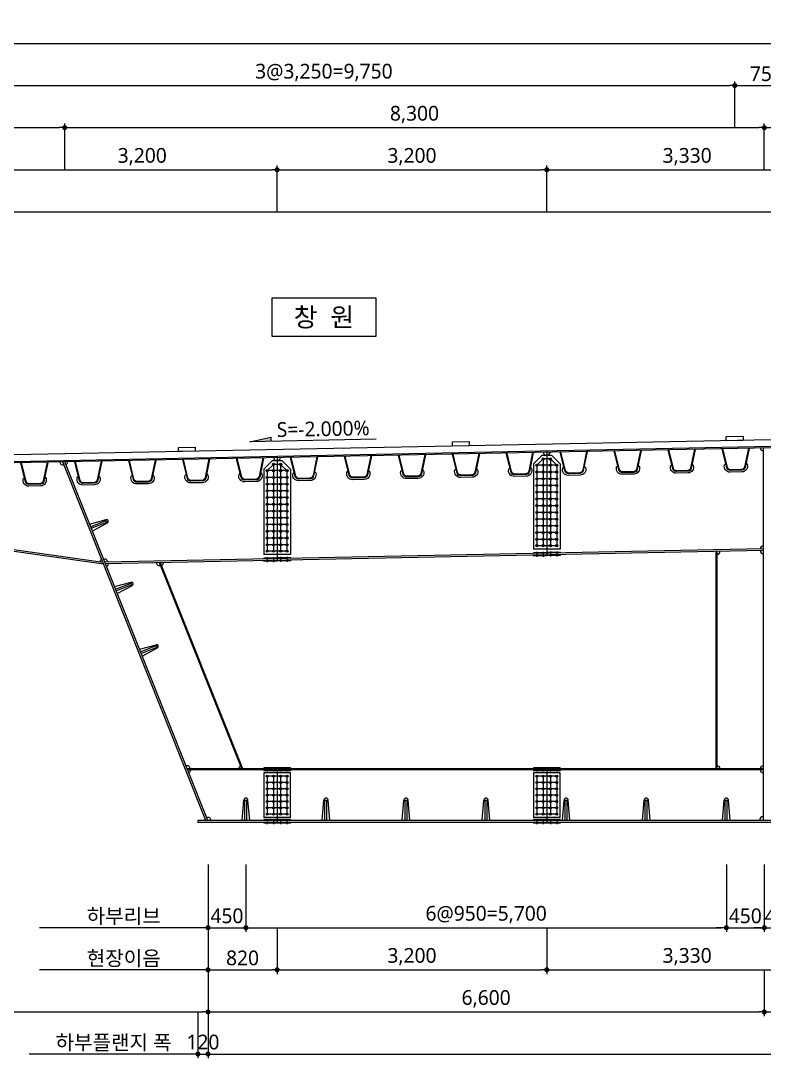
# Model space of a CAD drawing. Header units: metres. Extents: x 185094 to 267743, y 19941 to 53123.
# Drawn here: x 190450 to 199271, y 33193 to 45513 of the extents above; entities that cross this region are included whole.
import ezdxf
from ezdxf.enums import TextEntityAlignment as Align

# ---------------------------------------------------------------- set-up
doc = ezdxf.new("R2010")
doc.units = ezdxf.units.M
doc.header["$LTSCALE"] = 500
doc.layers.get('Defpoints').update_dxf_attribs({"color": 150})
for name, color, linetype in [('CS-DIML', 1, 'Continuous'), ('CS-LEAL', 1, 'Continuous'), ('CS-LIN3', 2, 'Continuous'), ('CS-STEL-MAJR', 3, 'Continuous'), ('CS-SYMB', 3, 'Continuous'), ('CZ-TEX2', 7, 'Continuous'), ('DRAW', 2, 'Continuous'), ('STEEL', 4, 'Continuous')]:
    doc.layers.add(name, color=color, linetype=linetype)
doc.styles.add('CZ-TEXT2', font='malgun_0.ttf')
doc.dimstyles.new('일반도면_100', dxfattribs={"dimscale": 120, "dimtxt": 3.5, "dimasz": 1.2, "dimexe": 1, "dimexo": 0, "dimgap": 1, "dimtad": 1, "dimdec": 0, "dimzin": 0, "dimlunit": 6, "dimtxsty": 'CZ-TEXT2', "dimblk1": 'DOT', "dimblk2": 'DOT', "dimsah": 1, "dimcen": 0.09, "dimclrd": 1, "dimclre": 1, "dimclrt": 7, "dimadec": 0, "dimazin": 0, "dimtfac": 0.072, "dimtdec": 0, "dimtix": 1, "dimtmove": 2, "dimatfit": 2, "dimldrblk": 'DOT', "dimfxl": 0, "dimtolj": 1, "dimtzin": 0, "dimarcsym": 0})

# ---------------------------------------------------------------- blocks, each defined once
blk = doc.blocks.new('_Dot')
at = {"color": 0, "linetype": 'ByBlock', "lineweight": -2}
blk.add_line((-0.5, 0), (-1, 0), dxfattribs=at)
at = {"color": 0, "linetype": 'ByBlock', "const_width": 0.5}
blk.add_lwpolyline([(-0.25, 0, 1), (0.25, 0, 1)], format="xyb", close=True, dxfattribs=at)
blk = doc.blocks.new('*D275')
at = {"layer": 'CS-DIML', "color": 1, "lineweight": -2, "transparency": 16777216}
for p, q in [((187171, 44743), (187171, 45293)), ((187231, 45243), (215111, 45243)), ((215171, 44743), (215171, 45293))]:
    blk.add_line(p, q, dxfattribs=at)
at = {"layer": 'Defpoints', "color": 0, "transparency": 16777216}
for p in [(215171, 45243), (187171, 44743), (215171, 44743)]:
    blk.add_point(p, dxfattribs=at)
at = {"layer": 'CS-DIML', "color": 1, "lineweight": -2, "transparency": 16777216, "xscale": 59.99999999999995, "yscale": 59.99999999999995, "zscale": 59.99999999999995, "rotation": 180}
blk.add_blockref('_Dot', (187171, 45243), dxfattribs=at)
at = {"layer": 'CS-DIML', "color": 1, "lineweight": -2, "transparency": 16777216, "xscale": 59.99999999999995, "yscale": 59.99999999999995, "zscale": 59.99999999999995}
blk.add_blockref('_Dot', (215171, 45243), dxfattribs=at)
at = {"layer": 'CS-DIML', "color": 7, "transparency": 16777216, "insert": (201171, 45398), "char_height": 175, "attachment_point": 5, "style": 'CZ-TEXT2'}
blk.add_mtext('\\A1;28,000', dxfattribs=at)
blk = doc.blocks.new('U-RIB')
at = {"layer": 'DRAW', "color": 3}
for p, q in [((-152, 0), (-160, -2)), ((-152, 0), (-102, -221)), ((102, -221), (152, 0)), ((152, 0), (160, -2)), ((-160, -2), (-109, -227)), ((109, -227), (160, -2)), ((-70, -260), (70, -260)), ((-70, -280), (70, -280)), ((-63, -252), (63, -252))]:
    blk.add_line(p, q, dxfattribs=at)
for centre, radius, start, end in [((-70, -212), 68, 162.5368, 270), ((-116, -198), 20, 100.4697, 161.2317), ((-69, -220), 40, 190.0739, 269.5546), ((-63, -212), 40, 192.8619, 269.5255), ((63, -212), 40, 270.4745, 347.1381), ((70, -212), 68, 270, 17.4632), ((69, -220), 40, 270.4454, 349.9261), ((116, -198), 20, 18.7683, 79.5303)]:
    blk.add_arc(centre, radius, start, end, dxfattribs=at)
blk = doc.blocks.new('*D279')
at = {"layer": 'CS-DIML', "color": 1, "lineweight": -2, "transparency": 16777216}
for p, q in [((189171, 44243), (189171, 44793)), ((189231, 44743), (198861, 44743)), ((198921, 44243), (198921, 44793))]:
    blk.add_line(p, q, dxfattribs=at)
at = {"layer": 'Defpoints', "color": 0, "transparency": 16777216}
for p in [(198921, 44743), (189171, 44243), (198921, 44243)]:
    blk.add_point(p, dxfattribs=at)
at = {"layer": 'CS-DIML', "color": 1, "lineweight": -2, "transparency": 16777216, "xscale": 59.99999999999995, "yscale": 59.99999999999995, "zscale": 59.99999999999995, "rotation": 180}
blk.add_blockref('_Dot', (189171, 44743), dxfattribs=at)
at = {"layer": 'CS-DIML', "color": 1, "lineweight": -2, "transparency": 16777216, "xscale": 59.99999999999995, "yscale": 59.99999999999995, "zscale": 59.99999999999995}
blk.add_blockref('_Dot', (198921, 44743), dxfattribs=at)
at = {"layer": 'CS-DIML', "color": 7, "transparency": 16777216, "insert": (194046, 44898), "char_height": 175, "attachment_point": 5, "style": 'CZ-TEXT2'}
blk.add_mtext('\\A1;3@3,250=9,750', dxfattribs=at)
blk = doc.blocks.new('*D280')
at = {"layer": 'CS-DIML', "color": 1, "lineweight": -2, "transparency": 16777216}
for p, q in [((198921, 44243), (198921, 44793)), ((198981, 44743), (199611, 44743)), ((199671, 44243), (199671, 44793))]:
    blk.add_line(p, q, dxfattribs=at)
at = {"layer": 'Defpoints', "color": 0, "transparency": 16777216}
for p in [(199671, 44743), (198921, 44243), (199671, 44243)]:
    blk.add_point(p, dxfattribs=at)
at = {"layer": 'CS-DIML', "color": 1, "lineweight": -2, "transparency": 16777216, "xscale": 59.99999999999995, "yscale": 59.99999999999995, "zscale": 59.99999999999995, "rotation": 180}
blk.add_blockref('_Dot', (198921, 44743), dxfattribs=at)
at = {"layer": 'CS-DIML', "color": 1, "lineweight": -2, "transparency": 16777216, "xscale": 59.99999999999995, "yscale": 59.99999999999995, "zscale": 59.99999999999995}
blk.add_blockref('_Dot', (199671, 44743), dxfattribs=at)
at = {"layer": 'CS-DIML', "color": 7, "transparency": 16777216, "insert": (199296, 44883), "char_height": 175, "attachment_point": 5, "style": 'CZ-TEXT2'}
blk.add_mtext('\\A1;750', dxfattribs=at)
blk = doc.blocks.new('*D288')
at = {"layer": 'CS-DIML', "color": 1, "lineweight": -2, "transparency": 16777216}
for p, q in [((187171, 43743), (187171, 44293)), ((187231, 44243), (190911, 44243)), ((190971, 43743), (190971, 44293))]:
    blk.add_line(p, q, dxfattribs=at)
at = {"layer": 'Defpoints', "color": 0, "transparency": 16777216}
for p in [(190971, 44243), (187171, 43743), (190971, 43743)]:
    blk.add_point(p, dxfattribs=at)
at = {"layer": 'CS-DIML', "color": 1, "lineweight": -2, "transparency": 16777216, "xscale": 59.99999999999995, "yscale": 59.99999999999995, "zscale": 59.99999999999995, "rotation": 180}
blk.add_blockref('_Dot', (187171, 44243), dxfattribs=at)
at = {"layer": 'CS-DIML', "color": 1, "lineweight": -2, "transparency": 16777216, "xscale": 59.99999999999995, "yscale": 59.99999999999995, "zscale": 59.99999999999995}
blk.add_blockref('_Dot', (190971, 44243), dxfattribs=at)
at = {"layer": 'CS-DIML', "color": 7, "transparency": 16777216, "insert": (189071, 44398), "char_height": 175, "attachment_point": 5, "style": 'CZ-TEXT2'}
blk.add_mtext('\\A1;3,800', dxfattribs=at)
blk = doc.blocks.new('*D289')
at = {"layer": 'CS-DIML', "color": 1, "lineweight": -2, "transparency": 16777216}
for p, q in [((190971, 43743), (190971, 44293)), ((191031, 44243), (199211, 44243)), ((199271, 43743), (199271, 44293))]:
    blk.add_line(p, q, dxfattribs=at)
at = {"layer": 'Defpoints', "color": 0, "transparency": 16777216}
for p in [(199271, 44243), (190971, 43743), (199271, 43743)]:
    blk.add_point(p, dxfattribs=at)
at = {"layer": 'CS-DIML', "color": 1, "lineweight": -2, "transparency": 16777216, "xscale": 59.99999999999995, "yscale": 59.99999999999995, "zscale": 59.99999999999995, "rotation": 180}
blk.add_blockref('_Dot', (190971, 44243), dxfattribs=at)
at = {"layer": 'CS-DIML', "color": 1, "lineweight": -2, "transparency": 16777216, "xscale": 59.99999999999995, "yscale": 59.99999999999995, "zscale": 59.99999999999995}
blk.add_blockref('_Dot', (199271, 44243), dxfattribs=at)
at = {"layer": 'CS-DIML', "color": 7, "transparency": 16777216, "insert": (195121, 44398), "char_height": 175, "attachment_point": 5, "style": 'CZ-TEXT2'}
blk.add_mtext('\\A1;8,300', dxfattribs=at)
blk = doc.blocks.new('*D290')
at = {"layer": 'CS-DIML', "color": 1, "lineweight": -2, "transparency": 16777216}
for p, q in [((199271, 43743), (199271, 44293)), ((199331, 44243), (203011, 44243)), ((203071, 43743), (203071, 44293))]:
    blk.add_line(p, q, dxfattribs=at)
at = {"layer": 'Defpoints', "color": 0, "transparency": 16777216}
for p in [(203071, 44243), (199271, 43743), (203071, 43743)]:
    blk.add_point(p, dxfattribs=at)
at = {"layer": 'CS-DIML', "color": 1, "lineweight": -2, "transparency": 16777216, "xscale": 59.99999999999995, "yscale": 59.99999999999995, "zscale": 59.99999999999995, "rotation": 180}
blk.add_blockref('_Dot', (199271, 44243), dxfattribs=at)
at = {"layer": 'CS-DIML', "color": 1, "lineweight": -2, "transparency": 16777216, "xscale": 59.99999999999995, "yscale": 59.99999999999995, "zscale": 59.99999999999995}
blk.add_blockref('_Dot', (203071, 44243), dxfattribs=at)
at = {"layer": 'CS-DIML', "color": 7, "transparency": 16777216, "insert": (201171, 44398), "char_height": 175, "attachment_point": 5, "style": 'CZ-TEXT2'}
blk.add_mtext('\\A1;3,800', dxfattribs=at)
blk = doc.blocks.new('*D293')
at = {"layer": 'CS-DIML', "color": 1, "lineweight": -2, "transparency": 16777216}
for p, q in [((192671, 35493), (192671, 34693)), ((193121, 35493), (193121, 34693)), ((192611, 34743), (192551, 34743)), ((192671, 34743), (193121, 34743)), ((193181, 34743), (193241, 34743))]:
    blk.add_line(p, q, dxfattribs=at)
at = {"layer": 'Defpoints', "color": 0, "transparency": 16777216}
for p in [(192671, 35493), (193121, 35493), (193121, 34743)]:
    blk.add_point(p, dxfattribs=at)
at = {"layer": 'CS-DIML', "color": 1, "lineweight": -2, "transparency": 16777216, "xscale": 59.99999999999995, "yscale": 59.99999999999995, "zscale": 59.99999999999995}
blk.add_blockref('_Dot', (192671, 34743), dxfattribs=at)
at = {"layer": 'CS-DIML', "color": 1, "lineweight": -2, "transparency": 16777216, "xscale": 59.99999999999995, "yscale": 59.99999999999995, "zscale": 59.99999999999995, "rotation": 180}
blk.add_blockref('_Dot', (193121, 34743), dxfattribs=at)
at = {"layer": 'CS-DIML', "color": 7, "transparency": 16777216, "insert": (192896, 34883), "char_height": 175, "attachment_point": 5, "style": 'CZ-TEXT2'}
blk.add_mtext('\\A1;450', dxfattribs=at)
blk = doc.blocks.new('*D294')
at = {"layer": 'CS-DIML', "color": 1, "lineweight": -2, "transparency": 16777216}
for p, q in [((193121, 35493), (193121, 34693)), ((198821, 35493), (198821, 34693)), ((193181, 34743), (198761, 34743))]:
    blk.add_line(p, q, dxfattribs=at)
at = {"layer": 'Defpoints', "color": 0, "transparency": 16777216}
for p in [(193121, 35493), (198821, 35493), (198821, 34743)]:
    blk.add_point(p, dxfattribs=at)
at = {"layer": 'CS-DIML', "color": 1, "lineweight": -2, "transparency": 16777216, "xscale": 59.99999999999995, "yscale": 59.99999999999995, "zscale": 59.99999999999995, "rotation": 180}
blk.add_blockref('_Dot', (193121, 34743), dxfattribs=at)
at = {"layer": 'CS-DIML', "color": 1, "lineweight": -2, "transparency": 16777216, "xscale": 59.99999999999995, "yscale": 59.99999999999995, "zscale": 59.99999999999995}
blk.add_blockref('_Dot', (198821, 34743), dxfattribs=at)
at = {"layer": 'CS-DIML', "color": 7, "transparency": 16777216, "insert": (195971, 34898), "char_height": 175, "attachment_point": 5, "style": 'CZ-TEXT2'}
blk.add_mtext('\\A1;6@950=5,700', dxfattribs=at)
blk = doc.blocks.new('*D295')
at = {"layer": 'CS-DIML', "color": 1, "lineweight": -2, "transparency": 16777216}
for p, q in [((198821, 35493), (198821, 34693)), ((199271, 35493), (199271, 34693)), ((198761, 34743), (198701, 34743)), ((198821, 34743), (199271, 34743)), ((199331, 34743), (199391, 34743))]:
    blk.add_line(p, q, dxfattribs=at)
at = {"layer": 'Defpoints', "color": 0, "transparency": 16777216}
for p in [(198821, 35493), (199271, 35493), (199271, 34743)]:
    blk.add_point(p, dxfattribs=at)
at = {"layer": 'CS-DIML', "color": 1, "lineweight": -2, "transparency": 16777216, "xscale": 59.99999999999995, "yscale": 59.99999999999995, "zscale": 59.99999999999995}
blk.add_blockref('_Dot', (198821, 34743), dxfattribs=at)
at = {"layer": 'CS-DIML', "color": 1, "lineweight": -2, "transparency": 16777216, "xscale": 59.99999999999995, "yscale": 59.99999999999995, "zscale": 59.99999999999995, "rotation": 180}
blk.add_blockref('_Dot', (199271, 34743), dxfattribs=at)
at = {"layer": 'CS-DIML', "color": 7, "transparency": 16777216, "insert": (199046, 34883), "char_height": 175, "attachment_point": 5, "style": 'CZ-TEXT2'}
blk.add_mtext('\\A1;450', dxfattribs=at)
blk = doc.blocks.new('*D296')
at = {"layer": 'CS-DIML', "color": 1, "lineweight": -2, "transparency": 16777216}
for p, q in [((199271, 35493), (199271, 34693)), ((199671, 35493), (199671, 34693)), ((199211, 34743), (199151, 34743)), ((199271, 34743), (199671, 34743)), ((199731, 34743), (199791, 34743))]:
    blk.add_line(p, q, dxfattribs=at)
at = {"layer": 'Defpoints', "color": 0, "transparency": 16777216}
for p in [(199271, 35493), (199671, 35493), (199671, 34743)]:
    blk.add_point(p, dxfattribs=at)
at = {"layer": 'CS-DIML', "color": 1, "lineweight": -2, "transparency": 16777216, "xscale": 59.99999999999995, "yscale": 59.99999999999995, "zscale": 59.99999999999995}
blk.add_blockref('_Dot', (199271, 34743), dxfattribs=at)
at = {"layer": 'CS-DIML', "color": 1, "lineweight": -2, "transparency": 16777216, "xscale": 59.99999999999995, "yscale": 59.99999999999995, "zscale": 59.99999999999995, "rotation": 180}
blk.add_blockref('_Dot', (199671, 34743), dxfattribs=at)
at = {"layer": 'CS-DIML', "color": 7, "transparency": 16777216, "insert": (199471, 34883), "char_height": 175, "attachment_point": 5, "style": 'CZ-TEXT2'}
blk.add_mtext('\\A1;400', dxfattribs=at)
blk = doc.blocks.new('*D302')
at = {"layer": 'CS-DIML', "color": 1, "lineweight": -2, "transparency": 16777216}
for p, q in [((192671, 34243), (192671, 33693)), ((199271, 34243), (199271, 33693)), ((192731, 33743), (199211, 33743))]:
    blk.add_line(p, q, dxfattribs=at)
at = {"layer": 'Defpoints', "color": 0, "transparency": 16777216}
for p in [(192671, 34243), (199271, 34243), (199271, 33743)]:
    blk.add_point(p, dxfattribs=at)
at = {"layer": 'CS-DIML', "color": 1, "lineweight": -2, "transparency": 16777216, "xscale": 59.99999999999995, "yscale": 59.99999999999995, "zscale": 59.99999999999995, "rotation": 180}
blk.add_blockref('_Dot', (192671, 33743), dxfattribs=at)
at = {"layer": 'CS-DIML', "color": 1, "lineweight": -2, "transparency": 16777216, "xscale": 59.99999999999995, "yscale": 59.99999999999995, "zscale": 59.99999999999995}
blk.add_blockref('_Dot', (199271, 33743), dxfattribs=at)
at = {"layer": 'CS-DIML', "color": 7, "transparency": 16777216, "insert": (195971, 33898), "char_height": 175, "attachment_point": 5, "style": 'CZ-TEXT2'}
blk.add_mtext('\\A1;6,600', dxfattribs=at)
blk = doc.blocks.new('*D303')
at = {"layer": 'CS-DIML', "color": 1, "lineweight": -2, "transparency": 16777216}
for p, q in [((187171, 34243), (187171, 33693)), ((192671, 34243), (192671, 33693)), ((187231, 33743), (192611, 33743))]:
    blk.add_line(p, q, dxfattribs=at)
at = {"layer": 'Defpoints', "color": 0, "transparency": 16777216}
for p in [(187171, 34243), (192671, 34243), (192671, 33743)]:
    blk.add_point(p, dxfattribs=at)
at = {"layer": 'CS-DIML', "color": 1, "lineweight": -2, "transparency": 16777216, "xscale": 59.99999999999995, "yscale": 59.99999999999995, "zscale": 59.99999999999995, "rotation": 180}
blk.add_blockref('_Dot', (187171, 33743), dxfattribs=at)
at = {"layer": 'CS-DIML', "color": 1, "lineweight": -2, "transparency": 16777216, "xscale": 59.99999999999995, "yscale": 59.99999999999995, "zscale": 59.99999999999995}
blk.add_blockref('_Dot', (192671, 33743), dxfattribs=at)
at = {"layer": 'CS-DIML', "color": 7, "transparency": 16777216, "insert": (189921, 33898), "char_height": 175, "attachment_point": 5, "style": 'CZ-TEXT2'}
blk.add_mtext('\\A1;5,500', dxfattribs=at)
blk = doc.blocks.new('*D304')
at = {"layer": 'CS-DIML', "color": 1, "lineweight": -2, "transparency": 16777216}
for p, q in [((199271, 34243), (199271, 33693)), ((203071, 34243), (203071, 33693)), ((199331, 33743), (203011, 33743))]:
    blk.add_line(p, q, dxfattribs=at)
at = {"layer": 'Defpoints', "color": 0, "transparency": 16777216}
for p in [(199271, 34243), (203071, 34243), (203071, 33743)]:
    blk.add_point(p, dxfattribs=at)
at = {"layer": 'CS-DIML', "color": 1, "lineweight": -2, "transparency": 16777216, "xscale": 59.99999999999995, "yscale": 59.99999999999995, "zscale": 59.99999999999995, "rotation": 180}
blk.add_blockref('_Dot', (199271, 33743), dxfattribs=at)
at = {"layer": 'CS-DIML', "color": 1, "lineweight": -2, "transparency": 16777216, "xscale": 59.99999999999995, "yscale": 59.99999999999995, "zscale": 59.99999999999995}
blk.add_blockref('_Dot', (203071, 33743), dxfattribs=at)
at = {"layer": 'CS-DIML', "color": 7, "transparency": 16777216, "insert": (201171, 33898), "char_height": 175, "attachment_point": 5, "style": 'CZ-TEXT2'}
blk.add_mtext('\\A1;3,800', dxfattribs=at)
blk = doc.blocks.new('*D307')
at = {"layer": 'CS-DIML', "color": 1, "lineweight": -2, "transparency": 16777216}
for p, q in [((192551, 33743), (192551, 33193)), ((192671, 33743), (192671, 33193)), ((192491, 33243), (192431, 33243)), ((192551, 33243), (192671, 33243)), ((192731, 33243), (192791, 33243))]:
    blk.add_line(p, q, dxfattribs=at)
at = {"layer": 'Defpoints', "color": 0, "transparency": 16777216}
for p in [(192551, 33743), (192671, 33743), (192671, 33243)]:
    blk.add_point(p, dxfattribs=at)
at = {"layer": 'CS-DIML', "color": 1, "lineweight": -2, "transparency": 16777216, "xscale": 59.99999999999995, "yscale": 59.99999999999995, "zscale": 59.99999999999995}
blk.add_blockref('_Dot', (192551, 33243), dxfattribs=at)
at = {"layer": 'CS-DIML', "color": 1, "lineweight": -2, "transparency": 16777216, "xscale": 59.99999999999995, "yscale": 59.99999999999995, "zscale": 59.99999999999995, "rotation": 180}
blk.add_blockref('_Dot', (192671, 33243), dxfattribs=at)
at = {"layer": 'CS-DIML', "color": 7, "transparency": 16777216, "insert": (192611, 33384), "char_height": 175, "attachment_point": 5, "style": 'CZ-TEXT2'}
blk.add_mtext('\\A1;120', dxfattribs=at)
blk = doc.blocks.new('*D308')
at = {"layer": 'CS-DIML', "color": 1, "lineweight": -2, "transparency": 16777216}
for p, q in [((192671, 33743), (192671, 33193)), ((209671, 33743), (209671, 33193)), ((192731, 33243), (209611, 33243))]:
    blk.add_line(p, q, dxfattribs=at)
at = {"layer": 'Defpoints', "color": 0, "transparency": 16777216}
for p in [(192671, 33743), (209671, 33743), (209671, 33243)]:
    blk.add_point(p, dxfattribs=at)
at = {"layer": 'CS-DIML', "color": 1, "lineweight": -2, "transparency": 16777216, "xscale": 59.99999999999995, "yscale": 59.99999999999995, "zscale": 59.99999999999995, "rotation": 180}
blk.add_blockref('_Dot', (192671, 33243), dxfattribs=at)
at = {"layer": 'CS-DIML', "color": 1, "lineweight": -2, "transparency": 16777216, "xscale": 59.99999999999995, "yscale": 59.99999999999995, "zscale": 59.99999999999995}
blk.add_blockref('_Dot', (209671, 33243), dxfattribs=at)
at = {"layer": 'CS-DIML', "color": 7, "transparency": 16777216, "insert": (201171, 33398), "char_height": 175, "attachment_point": 5, "style": 'CZ-TEXT2'}
blk.add_mtext('\\A1;17,000', dxfattribs=at)
blk = doc.blocks.new('RIB-240X24P')
at = {"layer": 'CS-STEL-MAJR'}
for p, q in [((-45, 0), (-25, 242)), ((-12, 0), (-12, 240)), ((-12, 240), (12, 240)), ((12, 0), (12, 240)), ((45, 0), (25, 242))]:
    blk.add_line(p, q, dxfattribs=at)
blk.add_arc((0, 240), 25, 4.7433, 175.2567, dxfattribs=at)
blk = doc.blocks.new('*D311')
at = {"layer": 'CS-DIML', "color": 1, "lineweight": -2, "transparency": 16777216}
for p, q in [((188051, 42493), (188051, 43293)), ((214291, 42493), (214291, 43293)), ((188111, 43243), (214231, 43243))]:
    blk.add_line(p, q, dxfattribs=at)
at = {"layer": 'Defpoints', "color": 0, "transparency": 16777216}
for p in [(214291, 43243), (188051, 42493), (214291, 42493)]:
    blk.add_point(p, dxfattribs=at)
at = {"layer": 'CS-DIML', "color": 1, "lineweight": -2, "transparency": 16777216, "xscale": 59.99999999999995, "yscale": 59.99999999999995, "zscale": 59.99999999999995, "rotation": 180}
blk.add_blockref('_Dot', (188051, 43243), dxfattribs=at)
at = {"layer": 'CS-DIML', "color": 1, "lineweight": -2, "transparency": 16777216, "xscale": 59.99999999999995, "yscale": 59.99999999999995, "zscale": 59.99999999999995}
blk.add_blockref('_Dot', (214291, 43243), dxfattribs=at)
at = {"layer": 'CS-DIML', "color": 7, "transparency": 16777216, "insert": (201171, 43398), "char_height": 175, "attachment_point": 5, "style": 'CZ-TEXT2'}
blk.add_mtext('\\A1;41@640=26,240', dxfattribs=at)
blk = doc.blocks.new('*D314')
at = {"layer": 'CS-DIML', "color": 1, "lineweight": -2, "transparency": 16777216}
for p, q in [((190291, 43243), (190291, 43793)), ((190351, 43743), (193431, 43743)), ((193491, 43243), (193491, 43793))]:
    blk.add_line(p, q, dxfattribs=at)
at = {"layer": 'Defpoints', "color": 0, "transparency": 16777216}
for p in [(193491, 43743), (190291, 43243), (193491, 43243)]:
    blk.add_point(p, dxfattribs=at)
at = {"layer": 'CS-DIML', "color": 1, "lineweight": -2, "transparency": 16777216, "xscale": 59.99999999999995, "yscale": 59.99999999999995, "zscale": 59.99999999999995, "rotation": 180}
blk.add_blockref('_Dot', (190291, 43743), dxfattribs=at)
at = {"layer": 'CS-DIML', "color": 1, "lineweight": -2, "transparency": 16777216, "xscale": 59.99999999999995, "yscale": 59.99999999999995, "zscale": 59.99999999999995}
blk.add_blockref('_Dot', (193491, 43743), dxfattribs=at)
at = {"layer": 'CS-DIML', "color": 7, "transparency": 16777216, "insert": (191891, 43898), "char_height": 175, "attachment_point": 5, "style": 'CZ-TEXT2'}
blk.add_mtext('\\A1;3,200', dxfattribs=at)
blk = doc.blocks.new('*D315')
at = {"layer": 'CS-DIML', "color": 1, "lineweight": -2, "transparency": 16777216}
for p, q in [((193491, 43243), (193491, 43793)), ((193551, 43743), (196631, 43743)), ((196691, 43243), (196691, 43793))]:
    blk.add_line(p, q, dxfattribs=at)
at = {"layer": 'Defpoints', "color": 0, "transparency": 16777216}
for p in [(196691, 43743), (193491, 43243), (196691, 43243)]:
    blk.add_point(p, dxfattribs=at)
at = {"layer": 'CS-DIML', "color": 1, "lineweight": -2, "transparency": 16777216, "xscale": 59.99999999999995, "yscale": 59.99999999999995, "zscale": 59.99999999999995, "rotation": 180}
blk.add_blockref('_Dot', (193491, 43743), dxfattribs=at)
at = {"layer": 'CS-DIML', "color": 1, "lineweight": -2, "transparency": 16777216, "xscale": 59.99999999999995, "yscale": 59.99999999999995, "zscale": 59.99999999999995}
blk.add_blockref('_Dot', (196691, 43743), dxfattribs=at)
at = {"layer": 'CS-DIML', "color": 7, "transparency": 16777216, "insert": (195091, 43898), "char_height": 175, "attachment_point": 5, "style": 'CZ-TEXT2'}
blk.add_mtext('\\A1;3,200', dxfattribs=at)
blk = doc.blocks.new('*D316')
at = {"layer": 'CS-DIML', "color": 1, "lineweight": -2, "transparency": 16777216}
for p, q in [((196691, 43243), (196691, 43793)), ((196751, 43743), (199961, 43743)), ((200021, 43243), (200021, 43793))]:
    blk.add_line(p, q, dxfattribs=at)
at = {"layer": 'Defpoints', "color": 0, "transparency": 16777216}
for p in [(200021, 43743), (196691, 43243), (200021, 43243)]:
    blk.add_point(p, dxfattribs=at)
at = {"layer": 'CS-DIML', "color": 1, "lineweight": -2, "transparency": 16777216, "xscale": 59.99999999999995, "yscale": 59.99999999999995, "zscale": 59.99999999999995, "rotation": 180}
blk.add_blockref('_Dot', (196691, 43743), dxfattribs=at)
at = {"layer": 'CS-DIML', "color": 1, "lineweight": -2, "transparency": 16777216, "xscale": 59.99999999999995, "yscale": 59.99999999999995, "zscale": 59.99999999999995}
blk.add_blockref('_Dot', (200021, 43743), dxfattribs=at)
at = {"layer": 'CS-DIML', "color": 7, "transparency": 16777216, "insert": (198356, 43898), "char_height": 175, "attachment_point": 5, "style": 'CZ-TEXT2'}
blk.add_mtext('\\A1;3,330', dxfattribs=at)
blk = doc.blocks.new('*D317')
at = {"layer": 'CS-DIML', "color": 1, "lineweight": -2, "transparency": 16777216}
for p, q in [((192671, 34743), (192671, 34193)), ((193491, 34743), (193491, 34193)), ((192731, 34243), (193431, 34243))]:
    blk.add_line(p, q, dxfattribs=at)
at = {"layer": 'Defpoints', "color": 0, "transparency": 16777216}
for p in [(192671, 34743), (193491, 34743), (193491, 34243)]:
    blk.add_point(p, dxfattribs=at)
at = {"layer": 'CS-DIML', "color": 1, "lineweight": -2, "transparency": 16777216, "xscale": 59.99999999999995, "yscale": 59.99999999999995, "zscale": 59.99999999999995, "rotation": 180}
blk.add_blockref('_Dot', (192671, 34243), dxfattribs=at)
at = {"layer": 'CS-DIML', "color": 1, "lineweight": -2, "transparency": 16777216, "xscale": 59.99999999999995, "yscale": 59.99999999999995, "zscale": 59.99999999999995}
blk.add_blockref('_Dot', (193491, 34243), dxfattribs=at)
at = {"layer": 'CS-DIML', "color": 7, "transparency": 16777216, "insert": (193081, 34383), "char_height": 175, "attachment_point": 5, "style": 'CZ-TEXT2'}
blk.add_mtext('\\A1;820', dxfattribs=at)
blk = doc.blocks.new('*D318')
at = {"layer": 'CS-DIML', "color": 1, "lineweight": -2, "transparency": 16777216}
for p, q in [((193491, 34743), (193491, 34193)), ((196691, 34743), (196691, 34193)), ((193551, 34243), (196631, 34243))]:
    blk.add_line(p, q, dxfattribs=at)
at = {"layer": 'Defpoints', "color": 0, "transparency": 16777216}
for p in [(193491, 34743), (196691, 34743), (196691, 34243)]:
    blk.add_point(p, dxfattribs=at)
at = {"layer": 'CS-DIML', "color": 1, "lineweight": -2, "transparency": 16777216, "xscale": 59.99999999999995, "yscale": 59.99999999999995, "zscale": 59.99999999999995, "rotation": 180}
blk.add_blockref('_Dot', (193491, 34243), dxfattribs=at)
at = {"layer": 'CS-DIML', "color": 1, "lineweight": -2, "transparency": 16777216, "xscale": 59.99999999999995, "yscale": 59.99999999999995, "zscale": 59.99999999999995}
blk.add_blockref('_Dot', (196691, 34243), dxfattribs=at)
at = {"layer": 'CS-DIML', "color": 7, "transparency": 16777216, "insert": (195091, 34398), "char_height": 175, "attachment_point": 5, "style": 'CZ-TEXT2'}
blk.add_mtext('\\A1;3,200', dxfattribs=at)
blk = doc.blocks.new('*D319')
at = {"layer": 'CS-DIML', "color": 1, "lineweight": -2, "transparency": 16777216}
for p, q in [((196691, 34743), (196691, 34193)), ((200021, 34743), (200021, 34193)), ((196751, 34243), (199961, 34243))]:
    blk.add_line(p, q, dxfattribs=at)
at = {"layer": 'Defpoints', "color": 0, "transparency": 16777216}
for p in [(196691, 34743), (200021, 34743), (200021, 34243)]:
    blk.add_point(p, dxfattribs=at)
at = {"layer": 'CS-DIML', "color": 1, "lineweight": -2, "transparency": 16777216, "xscale": 59.99999999999995, "yscale": 59.99999999999995, "zscale": 59.99999999999995, "rotation": 180}
blk.add_blockref('_Dot', (196691, 34243), dxfattribs=at)
at = {"layer": 'CS-DIML', "color": 1, "lineweight": -2, "transparency": 16777216, "xscale": 59.99999999999995, "yscale": 59.99999999999995, "zscale": 59.99999999999995}
blk.add_blockref('_Dot', (200021, 34243), dxfattribs=at)
at = {"layer": 'CS-DIML', "color": 7, "transparency": 16777216, "insert": (198356, 34398), "char_height": 175, "attachment_point": 5, "style": 'CZ-TEXT2'}
blk.add_mtext('\\A1;3,330', dxfattribs=at)
blk = doc.blocks.new('RIB-200X20P')
at = {"layer": 'CS-STEL-MAJR'}
for p, q in [((-45, 0), (-20, -202)), ((-10, 0), (-10, -200)), ((10, 0), (10, -200)), ((45, 0), (20, -202)), ((-10, -200), (10, -200))]:
    blk.add_line(p, q, dxfattribs=at)
blk.add_arc((0, -200), 20, 187.0816, 352.9184, dxfattribs=at)

msp = doc.modelspace()

# ---------------------------------------------------------------- hatches: boundary and pattern name
at = {"layer": 'CS-LEAL'}
msp.add_hatch(color=256, dxfattribs=at).paths.add_polyline_path([(193168.4042, 40512.5721), (193418.3542, 40517.5711), (193417.3544, 40567.5611)])

# ---------------------------------------------------------------- linework, layer by layer
at = {"layer": 'CS-DIML'}
for p, q in [((192670.5357, 34742.6147), (190670.5357, 34742.6147)), ((192670.5357, 34242.6147), (190670.5357, 34242.6147)), ((192550.5357, 33242.6147), (190550.5357, 33242.6147))]:
    msp.add_line(p, q, dxfattribs=at)
at = {"layer": 'CS-LEAL'}
msp.add_lwpolyline([(194668.1043, 40542.5661), (193168.4042, 40512.5721), (193417.3544, 40567.5611), (193418.3542, 40517.5711)], dxfattribs=at)
at = {"layer": 'CS-LIN3'}
msp.add_line((199670.5357, 40542.6147), (187670.5357, 40302.6147), dxfattribs=at)
at = {"layer": 'CS-LIN3', "ltscale": 0.05}
for p, q in [((193495.5357, 40290.1147), (193485.5357, 40289.9147)), ((193490.5357, 40339.0147), (193490.5357, 39105.0107)), ((196630.5357, 40349.0147), (196533.0357, 40251.5147)), ((196750.5357, 40349.0147), (196630.5357, 40349.0147)), ((196695.5357, 40354.1147), (196685.5357, 40353.9147)), ((196690.5357, 40403.0147), (196690.5357, 39169.0107)), ((196750.5357, 40349.0147), (196848.0357, 40251.5147)), ((193430.5357, 40285.0147), (193333.0357, 40187.5147)), ((193333.0357, 40187.5147), (193333.0357, 39175.0147)), ((193550.5357, 40285.0147), (193430.5357, 40285.0147)), ((193550.5357, 40285.0147), (193648.0357, 40187.5147)), ((193648.0357, 40187.5147), (193648.0357, 39175.0147)), ((196533.0357, 40251.5147), (196533.0357, 39239.0147)), ((196848.0357, 40251.5147), (196848.0357, 39239.0147)), ((196848.0357, 39239.0147), (196533.0357, 39239.0147)), ((196848.0357, 39202.1647), (196533.0357, 39195.8647)), ((196533.0357, 39195.8647), (196533.0357, 39185.8647)), ((196848.0357, 39202.1647), (196848.0357, 39192.1647)), ((193648.0357, 39175.0147), (193333.0357, 39175.0147)), ((193648.0357, 39138.1647), (193333.0357, 39131.8647)), ((193333.0357, 39131.8647), (193333.0357, 39121.8647)), ((193333.0357, 39101.8607), (193333.0357, 39091.8607)), ((193648.0357, 39098.1607), (193333.0357, 39091.8607)), ((193648.0357, 39138.1647), (193648.0357, 39128.1647)), ((193648.0357, 39108.1607), (193648.0357, 39098.1607)), ((196533.0357, 39165.8607), (196533.0357, 39155.8607)), ((196848.0357, 39162.1607), (196533.0357, 39155.8607)), ((196848.0357, 39172.1607), (196848.0357, 39162.1607)), ((193648.0357, 36640.6147), (193333.0357, 36640.6147)), ((193333.0357, 36640.6147), (193333.0357, 36630.6147)), ((193333.0357, 36616.6147), (193333.0357, 36606.6147)), ((193648.0357, 36606.6147), (193333.0357, 36606.6147)), ((193490.5357, 36630.6147), (193490.5357, 35992.6147)), ((193648.0357, 36640.6147), (193648.0357, 36630.6147)), ((193648.0357, 36616.6147), (193648.0357, 36606.6147)), ((196848.0357, 36640.6147), (196533.0357, 36640.6147)), ((196533.0357, 36640.6147), (196533.0357, 36630.6147)), ((196533.0357, 36616.6147), (196533.0357, 36606.6147)), ((196848.0357, 36606.6147), (196533.0357, 36606.6147)), ((196690.5357, 36630.6147), (196690.5357, 35992.6147)), ((196848.0357, 36640.6147), (196848.0357, 36630.6147)), ((196848.0357, 36616.6147), (196848.0357, 36606.6147)), ((193648.0357, 36581.6147), (193333.0357, 36581.6147)), ((193333.0357, 36581.6147), (193333.0357, 36051.6147)), ((193648.0357, 36051.6147), (193648.0357, 36581.6147)), ((196848.0357, 36581.6147), (196533.0357, 36581.6147)), ((196533.0357, 36581.6147), (196533.0357, 36051.6147)), ((196848.0357, 36051.6147), (196848.0357, 36581.6147)), ((193648.0357, 36051.6147), (193333.0357, 36051.6147)), ((193648.0357, 36026.6147), (193333.0357, 36026.6147)), ((193333.0357, 36026.6147), (193333.0357, 36016.6147)), ((193333.0357, 35992.6147), (193333.0357, 35982.6147)), ((193648.0357, 35982.6147), (193333.0357, 35982.6147)), ((193648.0357, 36026.6147), (193648.0357, 36016.6147)), ((193648.0357, 35992.6147), (193648.0357, 35982.6147)), ((196848.0357, 36051.6147), (196533.0357, 36051.6147)), ((196848.0357, 36026.6147), (196533.0357, 36026.6147)), ((196533.0357, 36026.6147), (196533.0357, 36016.6147)), ((196533.0357, 35992.6147), (196533.0357, 35982.6147)), ((196848.0357, 35982.6147), (196533.0357, 35982.6147)), ((196848.0357, 36026.6147), (196848.0357, 36016.6147)), ((196848.0357, 35992.6147), (196848.0357, 35982.6147))]:
    msp.add_line(p, q, dxfattribs=at)
at = {"layer": 'CS-LIN3', "color": 8}
for p, q in [((196648.0357, 40309.0147), (196573.0357, 40234.0147)), ((196648.0357, 40309.0147), (196648.0357, 39279.0147)), ((196733.0357, 40309.0147), (196648.0357, 40309.0147)), ((196733.0357, 40309.0147), (196733.0357, 39279.0147)), ((196733.0357, 40309.0147), (196808.0357, 40234.0147)), ((193448.0357, 40245.0147), (193373.0357, 40170.0147)), ((193608.0357, 40170.0147), (193373.0357, 40170.0147)), ((193373.0357, 40170.0147), (193373.0357, 39215.0147)), ((193448.0357, 40245.0147), (193448.0357, 39215.0147)), ((193533.0357, 40245.0147), (193448.0357, 40245.0147)), ((193533.0357, 40245.0147), (193533.0357, 39215.0147)), ((193533.0357, 40245.0147), (193608.0357, 40170.0147)), ((193608.0357, 40170.0147), (193608.0357, 39215.0147)), ((196808.0357, 40234.0147), (196573.0357, 40234.0147)), ((196573.0357, 40234.0147), (196573.0357, 39279.0147)), ((196808.0357, 40234.0147), (196808.0357, 39279.0147)), ((193608.0357, 40090.0147), (193373.0357, 40090.0147)), ((196808.0357, 40154.0147), (196573.0357, 40154.0147)), ((196808.0357, 40074.0147), (196573.0357, 40074.0147)), ((193608.0357, 40010.0147), (193373.0357, 40010.0147)), ((193608.0357, 39930.0147), (193373.0357, 39930.0147)), ((196808.0357, 39994.0147), (196573.0357, 39994.0147)), ((193608.0357, 39850.0147), (193373.0357, 39850.0147)), ((196808.0357, 39914.0147), (196573.0357, 39914.0147)), ((196808.0357, 39834.0147), (196573.0357, 39834.0147)), ((193608.0357, 39770.0147), (193373.0357, 39770.0147)), ((193608.0357, 39690.0147), (193373.0357, 39690.0147)), ((196808.0357, 39754.0147), (196573.0357, 39754.0147)), ((196808.0357, 39674.0147), (196573.0357, 39674.0147)), ((193608.0357, 39610.0147), (193373.0357, 39610.0147)), ((196808.0357, 39594.0147), (196573.0357, 39594.0147)), ((193608.0357, 39530.0147), (193373.0357, 39530.0147)), ((193608.0357, 39450.0147), (193373.0357, 39450.0147)), ((196808.0357, 39514.0147), (196573.0357, 39514.0147)), ((196808.0357, 39434.0147), (196573.0357, 39434.0147)), ((193608.0357, 39370.0147), (193373.0357, 39370.0147)), ((196808.0357, 39354.0147), (196573.0357, 39354.0147)), ((193608.0357, 39290.0147), (193373.0357, 39290.0147)), ((193608.0357, 39215.0147), (193373.0357, 39215.0147)), ((196808.0357, 39279.0147), (196573.0357, 39279.0147)), ((196573.0357, 39206.3782), (196573.0357, 39146.6216)), ((196648.0357, 39207.8782), (196648.0357, 39148.1216)), ((196733.0357, 39209.5782), (196733.0357, 39149.8216)), ((196808.0357, 39211.0782), (196808.0357, 39151.3216)), ((193373.0357, 39142.3782), (193373.0357, 39082.6216)), ((193448.0357, 39143.8782), (193448.0357, 39084.1216)), ((193533.0357, 39145.5782), (193533.0357, 39085.8216)), ((193608.0357, 39147.0782), (193608.0357, 39087.3216)), ((193373.0357, 36650.6147), (193373.0357, 36596.6147)), ((193448.0357, 36650.6147), (193448.0357, 36596.6147)), ((193533.0357, 36650.6147), (193533.0357, 36596.6147)), ((193608.0357, 36650.6147), (193608.0357, 36596.6147)), ((196573.0357, 36650.6147), (196573.0357, 36596.6147)), ((196648.0357, 36650.6147), (196648.0357, 36596.6147)), ((196733.0357, 36650.6147), (196733.0357, 36596.6147)), ((196808.0357, 36650.6147), (196808.0357, 36596.6147)), ((193373.0357, 36541.6147), (193373.0357, 36091.6147)), ((193448.0357, 36541.6147), (193448.0357, 36091.6147)), ((193533.0357, 36541.6147), (193533.0357, 36091.6147)), ((193608.0357, 36541.6147), (193608.0357, 36091.6147)), ((196573.0357, 36541.6147), (196573.0357, 36091.6147)), ((196648.0357, 36541.6147), (196648.0357, 36091.6147)), ((196733.0357, 36541.6147), (196733.0357, 36091.6147)), ((196808.0357, 36541.6147), (196808.0357, 36091.6147)), ((193373.0357, 36036.6147), (193373.0357, 35972.6147)), ((193448.0357, 36036.6147), (193448.0357, 35972.6147)), ((193533.0357, 36036.6147), (193533.0357, 35972.6147)), ((193608.0357, 36036.6147), (193608.0357, 35972.6147)), ((196573.0357, 36036.6147), (196573.0357, 35972.6147)), ((196648.0357, 36036.6147), (196648.0357, 35972.6147)), ((196733.0357, 36036.6147), (196733.0357, 35972.6147)), ((196808.0357, 36036.6147), (196808.0357, 35972.6147))]:
    msp.add_line(p, q, dxfattribs=at)
at = {"layer": 'CS-LIN3', "color": 8, "ltscale": 0.05}
for p, q in [((193608.0357, 36541.6147), (193373.0357, 36541.6147)), ((196808.0357, 36541.6147), (196573.0357, 36541.6147)), ((193608.0357, 36466.6147), (193373.0357, 36466.6147)), ((193608.0357, 36391.6147), (193373.0357, 36391.6147)), ((196808.0357, 36466.6147), (196573.0357, 36466.6147)), ((196808.0357, 36391.6147), (196573.0357, 36391.6147)), ((193608.0357, 36316.6147), (193373.0357, 36316.6147)), ((193608.0357, 36241.6147), (193373.0357, 36241.6147)), ((196808.0357, 36316.6147), (196573.0357, 36316.6147)), ((196808.0357, 36241.6147), (196573.0357, 36241.6147)), ((193608.0357, 36166.6147), (193373.0357, 36166.6147)), ((196808.0357, 36166.6147), (196573.0357, 36166.6147)), ((193608.0357, 36091.6147), (193373.0357, 36091.6147)), ((196808.0357, 36091.6147), (196573.0357, 36091.6147))]:
    msp.add_line(p, q, dxfattribs=at)
at = {"layer": 'CS-LIN3'}
for points in [[(198820.5357, 40575.6147), (199020.5357, 40579.6147), (199020.5357, 40529.6147), (198820.5357, 40525.6147)], [(192320.5357, 40445.6147), (192520.5357, 40449.6147), (192520.5357, 40399.6147), (192320.5357, 40395.6147)], [(195570.5357, 40510.6147), (195770.5357, 40514.6147), (195770.5357, 40464.6147), (195570.5357, 40460.6147)]]:
    msp.add_lwpolyline(points, close=True, dxfattribs=at)
at = {"layer": 'CS-LIN3', "color": 8}
for centre in [(196648.0357, 40309.0147), (196733.0357, 40309.0147), (193373.0357, 40170.0147), (193448.0357, 40245.0147), (193448.0357, 40170.0147), (193533.0357, 40245.0147), (193533.0357, 40170.0147), (193608.0357, 40170.0147), (196573.0357, 40234.0147), (196573.0357, 40154.0147), (196648.0357, 40234.0147), (196648.0357, 40154.0147), (196733.0357, 40234.0147), (196733.0357, 40154.0147), (196808.0357, 40234.0147), (196808.0357, 40154.0147), (193373.0357, 40090.0147), (193448.0357, 40090.0147), (193533.0357, 40090.0147), (193608.0357, 40090.0147), (196573.0357, 40074.0147), (196648.0357, 40074.0147), (196733.0357, 40074.0147), (196808.0357, 40074.0147), (193373.0357, 40010.0147), (193373.0357, 39930.0147), (193448.0357, 40010.0147), (193448.0357, 39930.0147), (193533.0357, 40010.0147), (193533.0357, 39930.0147), (193608.0357, 40010.0147), (193608.0357, 39930.0147), (196573.0357, 39994.0147), (196573.0357, 39914.0147), (196648.0357, 39994.0147), (196648.0357, 39914.0147), (196733.0357, 39994.0147), (196733.0357, 39914.0147), (196808.0357, 39994.0147), (196808.0357, 39914.0147), (193373.0357, 39850.0147), (193448.0357, 39850.0147), (193533.0357, 39850.0147), (193608.0357, 39850.0147), (196573.0357, 39834.0147), (196648.0357, 39834.0147), (196733.0357, 39834.0147), (196808.0357, 39834.0147), (193373.0357, 39770.0147), (193373.0357, 39690.0147), (193448.0357, 39770.0147), (193448.0357, 39690.0147), (193533.0357, 39770.0147), (193533.0357, 39690.0147), (193608.0357, 39770.0147), (193608.0357, 39690.0147), (196573.0357, 39754.0147), (196573.0357, 39674.0147), (196648.0357, 39754.0147), (196648.0357, 39674.0147), (196733.0357, 39754.0147), (196733.0357, 39674.0147), (196808.0357, 39754.0147), (196808.0357, 39674.0147), (193373.0357, 39610.0147), (193448.0357, 39610.0147), (193533.0357, 39610.0147), (193608.0357, 39610.0147), (196573.0357, 39594.0147), (196648.0357, 39594.0147), (196733.0357, 39594.0147), (196808.0357, 39594.0147), (193373.0357, 39530.0147), (193373.0357, 39450.0147), (193448.0357, 39530.0147), (193448.0357, 39450.0147), (193533.0357, 39530.0147), (193533.0357, 39450.0147), (193608.0357, 39530.0147), (193608.0357, 39450.0147), (196573.0357, 39514.0147), (196573.0357, 39434.0147), (196648.0357, 39514.0147), (196648.0357, 39434.0147), (196733.0357, 39514.0147), (196733.0357, 39434.0147), (196808.0357, 39514.0147), (196808.0357, 39434.0147), (193373.0357, 39370.0147), (193373.0357, 39290.0147), (193448.0357, 39370.0147), (193448.0357, 39290.0147), (193533.0357, 39370.0147), (193533.0357, 39290.0147), (193608.0357, 39370.0147), (193608.0357, 39290.0147), (196573.0357, 39354.0147), (196648.0357, 39354.0147), (196733.0357, 39354.0147), (196808.0357, 39354.0147), (193373.0357, 39215.0147), (193448.0357, 39215.0147), (193533.0357, 39215.0147), (193608.0357, 39215.0147), (196573.0357, 39279.0147), (196648.0357, 39279.0147), (196733.0357, 39279.0147), (196808.0357, 39279.0147)]:
    msp.add_circle(centre, 12.5, dxfattribs=at)
at = {"layer": 'CS-LIN3', "color": 8, "ltscale": 0.05}
for centre in [(193373.0357, 36541.6147), (193373.0357, 36466.6147), (193448.0357, 36541.6147), (193448.0357, 36466.6147), (193533.0357, 36541.6147), (193533.0357, 36466.6147), (193608.0357, 36541.6147), (193608.0357, 36466.6147), (196573.0357, 36541.6147), (196573.0357, 36466.6147), (196648.0357, 36541.6147), (196648.0357, 36466.6147), (196733.0357, 36541.6147), (196733.0357, 36466.6147), (196808.0357, 36541.6147), (196808.0357, 36466.6147), (193373.0357, 36391.6147), (193448.0357, 36391.6147), (193533.0357, 36391.6147), (193608.0357, 36391.6147), (196573.0357, 36391.6147), (196648.0357, 36391.6147), (196733.0357, 36391.6147), (196808.0357, 36391.6147), (193373.0357, 36316.6147), (193373.0357, 36241.6147), (193448.0357, 36316.6147), (193448.0357, 36241.6147), (193533.0357, 36316.6147), (193533.0357, 36241.6147), (193608.0357, 36316.6147), (193608.0357, 36241.6147), (196573.0357, 36316.6147), (196573.0357, 36241.6147), (196648.0357, 36316.6147), (196648.0357, 36241.6147), (196733.0357, 36316.6147), (196733.0357, 36241.6147), (196808.0357, 36316.6147), (196808.0357, 36241.6147), (193373.0357, 36166.6147), (193373.0357, 36091.6147), (193448.0357, 36166.6147), (193448.0357, 36091.6147), (193533.0357, 36166.6147), (193533.0357, 36091.6147), (193608.0357, 36166.6147), (193608.0357, 36091.6147), (196573.0357, 36166.6147), (196573.0357, 36091.6147), (196648.0357, 36166.6147), (196648.0357, 36091.6147), (196733.0357, 36166.6147), (196733.0357, 36091.6147), (196808.0357, 36166.6147), (196808.0357, 36091.6147)]:
    msp.add_circle(centre, 12.5, dxfattribs=at)
at = {"layer": 'CS-LIN3', "ltscale": 0.05}
for centre, start, end in [((193485.5357, 40324.9147), 181.14576284, 270), ((193495.5357, 40325.1147), 270, 1.14576284), ((196685.5357, 40388.9147), 181.14576284, 270), ((196695.5357, 40389.1147), 270, 1.14576284)]:
    msp.add_arc(centre, 35, start, end, dxfattribs=at)
at = {"layer": 'CS-STEL-MAJR'}
for p, q in [((201170.5357, 40492.6147), (187170.5357, 40212.6147)), ((201170.5357, 40478.6147), (187170.5357, 40198.6147)), ((199259.5357, 40440.3947), (199259.5357, 36016.6147)), ((192646.8471, 36016.6147), (190947.0348, 40274.1447)), ((192670.5357, 36016.6147), (190970.5357, 40274.6147)), ((187190.5357, 39683.6147), (191422.3376, 39083.6508)), ((187190.5357, 39663.6147), (191430.2609, 39063.8052)), ((199259.5357, 39240.3947), (191445.8386, 39084.1208)), ((199259.5357, 39220.3907), (191453.7619, 39064.2753)), ((198697.5357, 39209.1507), (198697.5357, 36630.6147)), ((198709.5357, 39209.3907), (198709.5357, 36630.6147)), ((193071.4496, 36630.6147), (192094.6965, 39077.094)), ((193084.3706, 36630.6147), (192107.5152, 39077.3503)), ((199259.5357, 36630.6147), (192425.3971, 36630.6147)), ((199259.5357, 36616.6147), (192430.9866, 36616.6147)), ((192550.5357, 36016.6147), (192550.5357, 35992.6147)), ((209790.5357, 36016.6147), (192550.5357, 36016.6147)), ((209790.5357, 35992.6147), (192550.5357, 35992.6147))]:
    msp.add_line(p, q, dxfattribs=at)
for centre, radius, start, end in [((199259.5357, 40440.3947), 35, 181.14576284, 270), ((190947.0348, 40274.1447), 35, 181.14576284, 291.76427979), ((190970.5357, 40274.6147), 35, 291.76427979, 1.14576284), ((198709.5357, 39209.3907), 35, 270, 1.14576284), ((199259.5357, 39240.3947), 35, 90, 181.14576284), ((199259.5357, 39220.3907), 35, 181.14576284, 270), ((191422.3376, 39083.6508), 35, 111.76427979, 171.93066583), ((191445.8386, 39084.1208), 35, 1.14576284, 111.76427979), ((191453.7619, 39064.2753), 35, 291.76427979, 1.14576284), ((192094.6965, 39077.094), 35, 181.14576284, 291.76427979), ((192107.5152, 39077.3503), 35, 291.76427979, 1.14576284), ((192425.3971, 36630.6147), 35, 0, 111.76427979), ((192430.9866, 36616.6147), 35, 291.76427979, 0), ((193071.4496, 36630.6147), 35, 111.76427979, 180), ((198709.5357, 36630.6147), 35, 0, 90), ((199259.5357, 36630.6147), 35, 90, 180), ((199259.5357, 36616.6147), 35, 180, 270), ((192670.5357, 36016.6147), 35, 0, 111.76427979), ((199259.5357, 36016.6147), 45, 90, 180)]:
    msp.add_arc(centre, radius, start, end, dxfattribs=at)
at = {"layer": 'CS-SYMB', "lineweight": 20}
msp.add_lwpolyline([(193426.7857, 41767.6147), (194664.2857, 41767.6147), (194664.2857, 42217.6147), (193426.7857, 42217.6147)], close=True, dxfattribs=at)

# ---------------------------------------------------------------- block references
for p in [(193120.5357, 36016.6147), (194070.5357, 36016.6147), (195020.5357, 36016.6147), (195970.5357, 36016.6147), (196920.5357, 36016.6147), (197870.5357, 36016.6147), (198820.5357, 36016.6147)]:
    msp.add_blockref('RIB-240X24P', p)
at = {"layer": 'CS-STEL-MAJR', "rotation": 111.7642797842581}
for p in [(191281.8591, 39494.8412), (191578.4902, 38751.8675), (191875.1213, 38008.8937)]:
    msp.add_blockref('RIB-200X20P', p, dxfattribs=at)
at = {"layer": 'STEEL', "xscale": -1, "rotation": 1.145762902195324}
for p in [(197650.5357, 40408.2147), (198290.5357, 40421.0147), (198930.5357, 40433.8147), (191890.5357, 40293.0147), (192530.5357, 40305.8147), (193170.5357, 40318.6147), (193810.5357, 40331.4147), (194450.5357, 40344.2147), (195090.5357, 40357.0147), (195730.5357, 40369.8147), (196370.5357, 40382.6147), (197010.5357, 40395.4147), (190610.5357, 40267.4147), (191250.5357, 40280.2147)]:
    msp.add_blockref('U-RIB', p, dxfattribs=at)

# ---------------------------------------------------------------- texts
at = {"layer": 'CZ-TEX2', "style": 'CZ-TEXT2'}
msp.add_text('창  원', height=225, dxfattribs=at).set_placement((194045.5357, 41992.6147), align=Align.MIDDLE_CENTER)
msp.add_text('S=-2.000%%%', height=175, rotation=1.14576284, dxfattribs=at).set_placement((194036.9619, 40667.4735), align=Align.MIDDLE_CENTER)
for s, p in [('하부리브', (191670.5357, 34792.6147)), ('현장이음', (191670.5357, 34292.6147)), ('하부플랜지 폭', (191550.5357, 33292.6147))]:
    msp.add_text(s, height=175, dxfattribs=at).set_placement(p, align=Align.CENTER)

# ---------------------------------------------------------------- dimensions: what is measured, and where the dimension line sits
at = {"layer": 'CS-DIML'}
for base, p1, p2, override, picture, middle in [((215170.5357, 45242.6147), (187170.5357, 44742.6147), (215170.5357, 44742.6147), {"dimscale": 50, "dimtxsty": 'CZ-TEXT2'}, '*D275', (201170.5357, 45397.7098)), ((199670.5357, 44742.6147), (198920.5357, 44242.6147), (199670.5357, 44242.6147), {"dimscale": 50, "dimtxsty": 'CZ-TEXT2'}, '*D280', (199295.5357, 44883.0274)), ((190970.5357, 44242.6147), (187170.5357, 43742.6147), (190970.5357, 43742.6147), {"dimscale": 50, "dimtxsty": 'CZ-TEXT2'}, '*D288', (189070.5357, 44397.7098)), ((199270.5357, 44242.6147), (190970.5357, 43742.6147), (199270.5357, 43742.6147), {"dimscale": 50, "dimtxsty": 'CZ-TEXT2'}, '*D289', (195120.5357, 44397.7098)), ((203070.5357, 44242.6147), (199270.5357, 43742.6147), (203070.5357, 43742.6147), {"dimscale": 50, "dimtxsty": 'CZ-TEXT2'}, '*D290', (201170.5357, 44397.7098)), ((193490.5357, 43742.6147), (190290.5357, 43242.6147), (193490.5357, 43242.6147), {"dimscale": 50, "dimtxsty": 'CZ-TEXT2'}, '*D314', (191890.5357, 43897.7098)), ((196690.5357, 43742.6147), (193490.5357, 43242.6147), (196690.5357, 43242.6147), {"dimscale": 50, "dimtxsty": 'CZ-TEXT2'}, '*D315', (195090.5357, 43897.7098)), ((200020.5357, 43742.6147), (196690.5357, 43242.6147), (200020.5357, 43242.6147), {"dimscale": 50, "dimtxsty": 'CZ-TEXT2'}, '*D316', (198355.5357, 43897.7098)), ((193120.5357, 34742.6147), (192670.5357, 35492.6147), (193120.5357, 35492.6147), {"dimscale": 50}, '*D293', (192895.5357, 34883.0274)), ((199270.5357, 34742.6147), (198820.5357, 35492.6147), (199270.5357, 35492.6147), {"dimscale": 50}, '*D295', (199045.5357, 34883.0274)), ((199670.5357, 34742.6147), (199270.5357, 35492.6147), (199670.5357, 35492.6147), {"dimscale": 50}, '*D296', (199470.5357, 34883.0274)), ((193490.5357, 34242.6147), (192670.5357, 34742.6147), (193490.5357, 34742.6147), {"dimscale": 50, "dimtxsty": 'CZ-TEXT2'}, '*D317', (193080.5357, 34383.0274)), ((196690.5357, 34242.6147), (193490.5357, 34742.6147), (196690.5357, 34742.6147), {"dimscale": 50, "dimtxsty": 'CZ-TEXT2'}, '*D318', (195090.5357, 34397.7098)), ((200020.5357, 34242.6147), (196690.5357, 34742.6147), (200020.5357, 34742.6147), {"dimscale": 50, "dimtxsty": 'CZ-TEXT2'}, '*D319', (198355.5357, 34397.7098)), ((192670.5357, 33742.6147), (187170.5357, 34242.6147), (192670.5357, 34242.6147), {"dimscale": 50, "dimtxsty": 'CZ-TEXT2'}, '*D303', (189920.5357, 33897.7098)), ((199270.5357, 33742.6147), (192670.5357, 34242.6147), (199270.5357, 34242.6147), {"dimscale": 50, "dimtxsty": 'CZ-TEXT2'}, '*D302', (195970.5357, 33897.7098)), ((203070.5357, 33742.6147), (199270.5357, 34242.6147), (203070.5357, 34242.6147), {"dimscale": 50, "dimtxsty": 'CZ-TEXT2'}, '*D304', (201170.5357, 33897.7098)), ((192670.5357, 33242.6147), (192550.5357, 33742.6147), (192670.5357, 33742.6147), {"dimscale": 50, "dimtxsty": 'CZ-TEXT2'}, '*D307', (192610.5357, 33383.503)), ((209670.5357, 33242.6147), (192670.5357, 33742.6147), (209670.5357, 33742.6147), {"dimscale": 50, "dimtxsty": 'CZ-TEXT2'}, '*D308', (201170.5357, 33398.1854))]:
    dim = msp.add_linear_dim(base=base, p1=p1, p2=p2, dimstyle='일반도면_100', override=override, dxfattribs=at)
    dim.commit()
    dim.dimension.update_dxf_attribs({"geometry": picture, "text_midpoint": middle})
for base, p1, p2, text, override, picture, middle in [((198920.5357, 44742.6147), (189170.5357, 44242.6147), (198920.5357, 44242.6147), '3@3,250=<>', {"dimscale": 50, "dimtxsty": 'CZ-TEXT2'}, '*D279', (194045.5357, 44897.7098)), ((214290.5357, 43242.6147), (188050.5357, 42492.6147), (214290.5357, 42492.6147), '41@640=<>', {"dimscale": 50}, '*D311', (201170.5357, 43398.1854)), ((198820.5357, 34742.6147), (193120.5357, 35492.6147), (198820.5357, 35492.6147), '6@950=<>', {"dimscale": 50}, '*D294', (195970.5357, 34897.7098))]:
    dim = msp.add_linear_dim(base=base, p1=p1, p2=p2, text=text, dimstyle='일반도면_100', override=override, dxfattribs=at)
    dim.commit()
    dim.dimension.update_dxf_attribs({"geometry": picture, "text_midpoint": middle})

doc.saveas('drawing.dxf')
